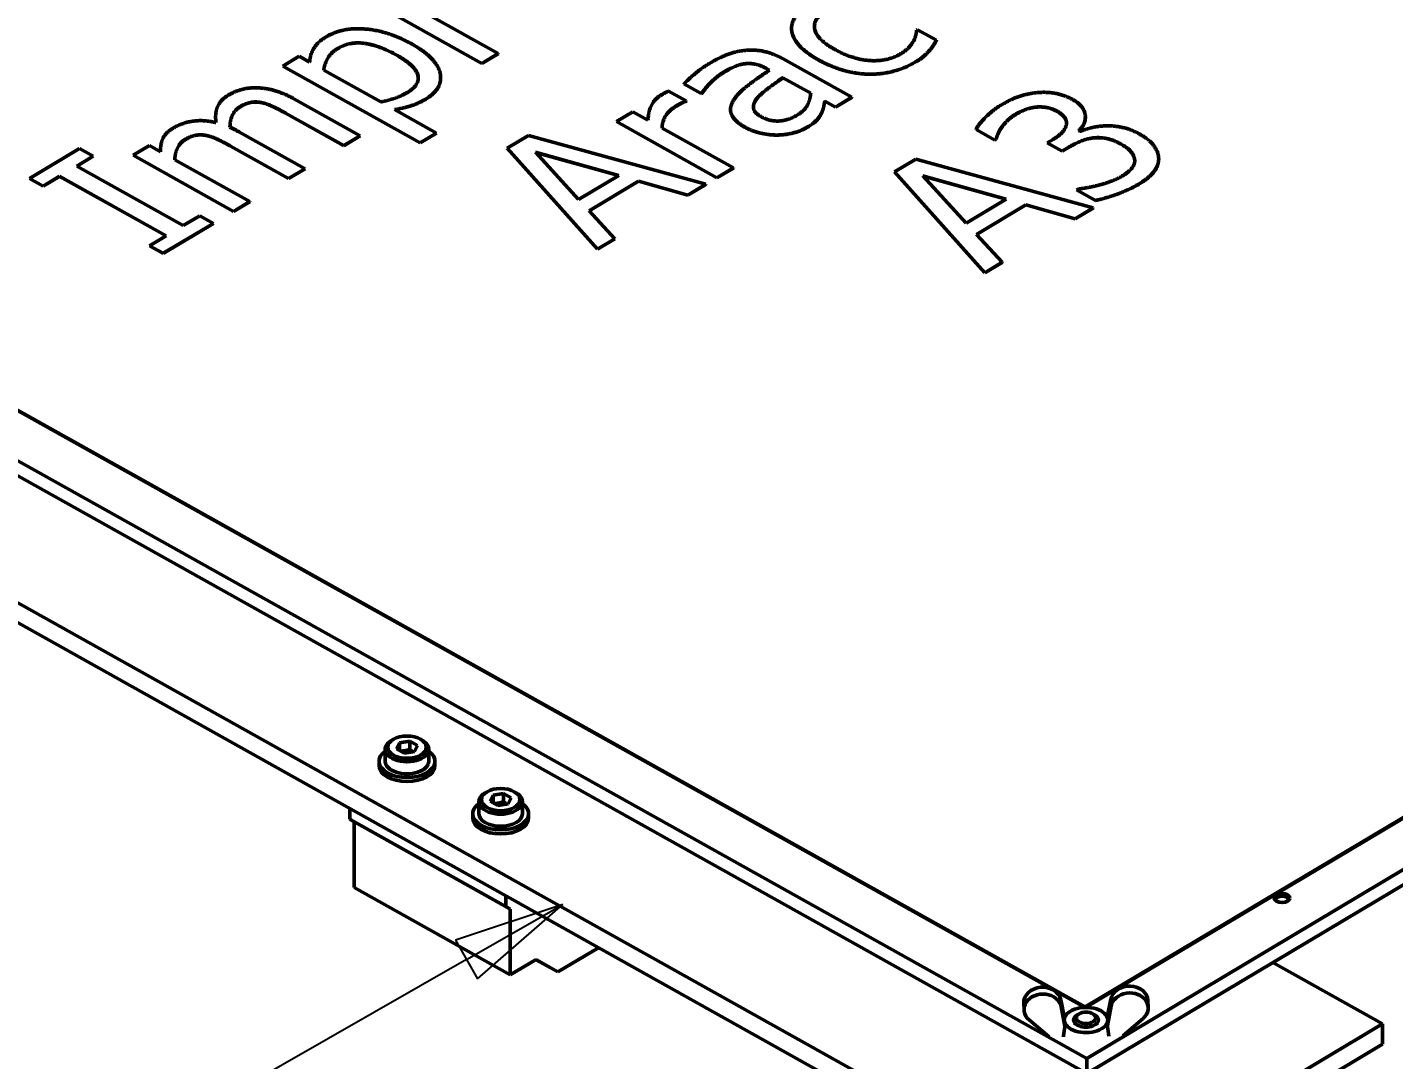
# Model space of a CAD drawing. Header units: millimetres. Extents: x -2685 to 3000, y -4484 to 2121.
# Drawn here: x 2223.1 to 2443.1, y 1421.1 to 1587.3 of the extents above; entities that cross this region are included whole.
import ezdxf

# ---------------------------------------------------------------- set-up
doc = ezdxf.new("R2010")
doc.units = ezdxf.units.MM
doc.header["$LTSCALE"] = 7.142857
doc.layers.add('Symbol (ISO)', color=7, linetype='Continuous', lineweight=25)
doc.layers.add('Visible (ISO)', color=7, linetype='Continuous', lineweight=50)
doc.styles.add('Note Text (ISO)', font='tahoma.ttf')

# ---------------------------------------------------------------- blocks, each defined once
blk = doc.blocks.new('Balloon10')
at = {"layer": 'Symbol (ISO)'}
for p, q in [((323.301, 202.457), (320.883, 201.651)), ((321.131, 201.216), (323.301, 202.457)), ((321.379, 200.782), (323.301, 202.457)), ((320.883, 201.651), (321.379, 200.782)), ((321.131, 201.216), (293.597, 185.483))]:
    blk.add_line(p, q, dxfattribs=at)
at = {"layer": 'Symbol (ISO)', "flags": 128}
blk.add_lwpolyline([(321.379, 200.782), (323.301, 202.457)], dxfattribs=at)
at = {"layer": 'Symbol (ISO)'}
blk.add_solid([(321.379, 200.782), (323.301, 202.457), (320.883, 201.651), (321.379, 200.782)], dxfattribs=at)
blk = doc.blocks.new('Balloon30')
at = {"layer": 'Symbol (ISO)'}
for p, q in [((309.123, 208.808), (308.62, 206.308)), ((309.12, 206.308), (309.123, 208.808)), ((309.62, 206.307), (309.123, 208.808)), ((308.62, 206.308), (309.62, 206.307)), ((309.12, 206.308), (309.096, 186.41)), ((309.089, 186.41), (306.303, 186.41)), ((309.089, 175.91), (306.303, 175.91))]:
    blk.add_line(p, q, dxfattribs=at)
at = {"layer": 'Symbol (ISO)', "flags": 128}
blk.add_lwpolyline([(309.62, 206.307), (309.123, 208.808)], dxfattribs=at)
at = {"layer": 'Symbol (ISO)'}
for centre, start, end in [((306.303, 181.16), 90, 270), ((309.089, 181.16), 270, 90)]:
    blk.add_arc(centre, 5.25, start, end, dxfattribs=at)
blk.add_solid([(309.62, 206.307), (309.123, 208.808), (308.62, 206.308), (309.62, 206.307)], dxfattribs=at)
at = {"layer": 'Symbol (ISO)', "insert": (307.696, 181.197), "char_height": 3.5, "attachment_point": 5, "style": 'Note Text (ISO)'}
blk.add_mtext('1016', dxfattribs=at)

msp = doc.modelspace()

# ---------------------------------------------------------------- linework, layer by layer
at = {"layer": 'Visible (ISO)'}
for p, q in [((2280.054, 1590.573), (2296.227, 1581.532)), ((2296.227, 1581.523), (2280.054, 1590.565)), ((2298.865, 1583.105), (2287.391, 1589.52)), ((2346.12, 1587.182), (2346.12, 1587.191)), ((2366.407, 1586.961), (2366.255, 1586.87)), ((2369.464, 1585.252), (2366.407, 1586.961)), ((2369.464, 1585.244), (2369.464, 1585.252)), ((2063.181, 1583.228), (2393.644, 1398.482)), ((2266.829, 1582.688), (2264.191, 1581.115)), ((2268.524, 1581.741), (2266.829, 1582.688)), ((2296.227, 1581.532), (2298.865, 1583.105)), ((2298.865, 1583.097), (2296.227, 1581.523)), ((2298.865, 1583.097), (2298.865, 1583.105)), ((2355.828, 1576.073), (2344.772, 1582.253)), ((2368.273, 1583.546), (2368.273, 1583.554)), ((2393.644, 1395.216), (2063.181, 1579.962)), ((2264.191, 1581.115), (2286.32, 1568.744)), ((2264.191, 1581.107), (2264.191, 1581.115)), ((2286.32, 1568.736), (2264.191, 1581.107)), ((2279.981, 1575.336), (2270.794, 1580.471)), ((2296.227, 1581.523), (2296.227, 1581.532)), ((2342.029, 1580.739), (2342.553, 1580.446)), ((2342.547, 1580.442), (2342.029, 1580.731)), ((2106.282, 1579.544), (2393.644, 1418.894)), ((2289.622, 1579.196), (2289.622, 1579.204)), ((2328.792, 1578.234), (2331.569, 1576.681)), ((2328.792, 1578.225), (2328.792, 1578.234)), ((2331.569, 1576.673), (2328.792, 1578.225)), ((2344.719, 1579.227), (2344.719, 1579.235)), ((2344.719, 1579.235), (2349.208, 1576.726)), ((2349.207, 1576.718), (2344.719, 1579.227)), ((2114.721, 1577.276), (2393.644, 1421.343)), ((2131.74, 1575.798), (2393.354, 1429.542)), ((2131.95, 1575.803), (2393.417, 1429.63)), ((2276.66, 1569.865), (2266.007, 1575.821)), ((2329.161, 1575.487), (2326.332, 1577.069)), ((2329.026, 1575.407), (2329.161, 1575.487)), ((2329.161, 1575.479), (2329.026, 1575.399)), ((2329.026, 1575.399), (2329.026, 1575.407)), ((2329.161, 1575.479), (2329.161, 1575.487)), ((2331.569, 1576.681), (2331.721, 1576.772)), ((2331.721, 1576.764), (2331.569, 1576.673)), ((2331.569, 1576.673), (2331.569, 1576.681)), ((2331.721, 1576.764), (2331.721, 1576.772)), ((2351.478, 1575.457), (2353.19, 1574.5)), ((2351.478, 1575.449), (2351.478, 1575.457)), ((2353.19, 1574.492), (2351.478, 1575.449)), ((2353.19, 1574.5), (2355.828, 1576.073)), ((2355.828, 1576.065), (2353.19, 1574.492)), ((2355.828, 1576.065), (2355.828, 1576.073)), ((2260.676, 1575.237), (2260.676, 1575.245)), ((2264.661, 1573.525), (2274.022, 1568.292)), ((2274.022, 1568.284), (2264.661, 1573.517)), ((2288.958, 1570.317), (2282.181, 1574.105)), ((2320.579, 1573.74), (2317.941, 1572.167)), ((2322.989, 1572.393), (2320.579, 1573.74)), ((2336.294, 1574.101), (2336.294, 1574.11)), ((2350.947, 1573.538), (2350.947, 1573.546)), ((2353.19, 1574.492), (2353.19, 1574.5)), ((2253.389, 1572.838), (2253.389, 1572.846)), ((2317.941, 1572.167), (2334.113, 1563.126)), ((2317.941, 1572.159), (2317.941, 1572.167)), ((2334.113, 1563.117), (2317.941, 1572.159)), ((2336.752, 1564.699), (2325.277, 1571.114)), ((2375.826, 1570.891), (2378.882, 1569.182)), ((2375.826, 1570.883), (2375.826, 1570.891)), ((2378.882, 1569.174), (2375.826, 1570.883)), ((2379.909, 1571.179), (2379.909, 1571.187)), ((2393.43, 1572.86), (2393.43, 1572.868)), ((2251.797, 1569.943), (2251.797, 1569.952)), ((2267.782, 1564.571), (2257.128, 1570.527)), ((2274.022, 1568.292), (2276.66, 1569.865)), ((2276.66, 1569.857), (2274.022, 1568.284)), ((2276.66, 1569.857), (2276.66, 1569.865)), ((2286.32, 1568.744), (2288.958, 1570.317)), ((2288.958, 1570.309), (2286.32, 1568.736)), ((2286.32, 1568.736), (2286.32, 1568.744)), ((2288.958, 1570.309), (2288.958, 1570.317)), ((2303.75, 1569.921), (2300.334, 1567.884)), ((2332.338, 1562.067), (2303.75, 1569.921)), ((2378.882, 1569.182), (2379.051, 1569.283)), ((2379.051, 1569.275), (2378.882, 1569.174)), ((2378.882, 1569.174), (2378.882, 1569.182)), ((2379.051, 1569.275), (2379.051, 1569.283)), ((2388.232, 1569.289), (2387.302, 1568.735)), ((2387.302, 1568.735), (2389.695, 1567.397)), ((2387.302, 1568.726), (2387.302, 1568.735)), ((2389.695, 1567.389), (2387.302, 1568.726)), ((2392.58, 1570.59), (2392.37, 1570.707)), ((2231.483, 1567.827), (2223.399, 1563.007)), ((2231.028, 1565.014), (2233.683, 1566.597)), ((2233.683, 1566.589), (2231.035, 1565.01)), ((2233.683, 1566.597), (2231.483, 1567.827)), ((2233.683, 1566.589), (2233.683, 1566.597)), ((2242.73, 1568.319), (2240.092, 1566.746)), ((2240.092, 1566.746), (2256.265, 1557.704)), ((2240.092, 1566.738), (2240.092, 1566.746)), ((2256.265, 1557.696), (2240.092, 1566.738)), ((2244.512, 1567.323), (2242.73, 1568.319)), ((2244.509, 1567.49), (2244.509, 1567.498)), ((2255.782, 1568.232), (2265.144, 1562.998)), ((2265.144, 1562.99), (2255.782, 1568.223)), ((2274.022, 1568.284), (2274.022, 1568.292)), ((2300.334, 1567.876), (2300.334, 1567.884)), ((2300.334, 1567.884), (2314.851, 1551.641)), ((2314.851, 1551.632), (2300.334, 1567.876)), ((2311.843, 1559.633), (2304.909, 1567.222)), ((2304.909, 1567.222), (2318.286, 1563.475)), ((2318.277, 1563.469), (2304.919, 1567.211)), ((2389.695, 1567.397), (2390.878, 1568.103)), ((2390.878, 1568.095), (2389.695, 1567.389)), ((2389.695, 1567.389), (2389.695, 1567.397)), ((2248.179, 1555.426), (2231.028, 1565.014)), ((2258.903, 1559.277), (2246.817, 1566.034)), ((2265.144, 1562.998), (2267.782, 1564.571)), ((2267.782, 1564.563), (2265.144, 1562.99)), ((2267.782, 1564.563), (2267.782, 1564.571)), ((2334.113, 1563.126), (2336.752, 1564.699)), ((2336.752, 1564.691), (2334.113, 1563.117)), ((2336.752, 1564.691), (2336.752, 1564.699)), ((2366.125, 1566.116), (2362.708, 1564.079)), ((2394.712, 1558.262), (2366.125, 1566.116)), ((2405.238, 1566.137), (2405.238, 1566.145)), ((2223.399, 1563.007), (2225.6, 1561.777)), ((2223.399, 1562.999), (2223.399, 1563.007)), ((2225.6, 1561.769), (2223.399, 1562.999)), ((2225.6, 1561.777), (2228.255, 1563.36)), ((2228.255, 1563.352), (2225.6, 1561.769)), ((2228.255, 1563.36), (2245.406, 1553.772)), ((2228.255, 1563.352), (2228.255, 1563.36)), ((2245.399, 1553.768), (2228.255, 1563.352)), ((2265.144, 1562.99), (2265.144, 1562.998)), ((2318.286, 1563.475), (2311.843, 1559.633)), ((2313.527, 1557.812), (2321.492, 1562.562)), ((2321.492, 1562.553), (2313.532, 1557.807)), ((2321.492, 1562.562), (2329.412, 1560.322)), ((2321.492, 1562.553), (2321.492, 1562.562)), ((2329.412, 1560.314), (2321.492, 1562.553)), ((2329.412, 1560.322), (2332.338, 1562.067)), ((2332.338, 1562.059), (2332.338, 1562.067)), ((2334.113, 1563.117), (2334.113, 1563.126)), ((2362.708, 1564.071), (2362.708, 1564.079)), ((2362.708, 1564.079), (2377.225, 1547.835)), ((2377.225, 1547.827), (2362.708, 1564.071)), ((2374.217, 1555.828), (2367.283, 1563.417)), ((2367.283, 1563.417), (2380.66, 1559.67)), ((2380.651, 1559.664), (2367.293, 1563.406)), ((2225.6, 1561.769), (2225.6, 1561.777)), ((2332.338, 1562.059), (2329.412, 1560.314)), ((2329.412, 1560.314), (2329.412, 1560.322)), ((2392.203, 1561.306), (2392, 1561.185)), ((2392, 1561.185), (2395.056, 1559.476)), ((2392, 1561.177), (2392, 1561.185)), ((2395.056, 1559.468), (2392, 1561.177)), ((2256.265, 1557.704), (2258.903, 1559.277)), ((2258.903, 1559.269), (2256.265, 1557.696)), ((2256.265, 1557.696), (2256.265, 1557.704)), ((2258.903, 1559.269), (2258.903, 1559.277)), ((2317.658, 1553.314), (2313.527, 1557.812)), ((2380.66, 1559.67), (2374.217, 1555.828)), ((2375.901, 1554.007), (2383.867, 1558.757)), ((2383.867, 1558.748), (2375.906, 1554.002)), ((2383.867, 1558.757), (2391.786, 1556.517)), ((2383.867, 1558.748), (2383.867, 1558.757)), ((2391.786, 1556.509), (2383.867, 1558.748)), ((2391.786, 1556.517), (2394.712, 1558.262)), ((2394.712, 1558.254), (2391.786, 1556.509)), ((2394.712, 1558.254), (2394.712, 1558.262)), ((2395.056, 1559.468), (2395.056, 1559.476)), ((2244.951, 1550.958), (2253.035, 1555.778)), ((2253.035, 1555.77), (2244.951, 1550.95)), ((2250.834, 1557.009), (2248.179, 1555.426)), ((2253.035, 1555.778), (2250.834, 1557.009)), ((2253.035, 1555.77), (2253.035, 1555.778)), ((2391.786, 1556.509), (2391.786, 1556.517)), ((2245.406, 1553.772), (2242.75, 1552.189)), ((2314.851, 1551.641), (2317.658, 1553.314)), ((2317.658, 1553.306), (2314.851, 1551.632)), ((2317.658, 1553.306), (2317.658, 1553.314)), ((2380.033, 1549.509), (2375.901, 1554.007)), ((2242.75, 1552.189), (2244.951, 1550.958)), ((2242.75, 1552.181), (2242.75, 1552.189)), ((2244.951, 1550.95), (2242.75, 1552.181)), ((2314.851, 1551.632), (2314.851, 1551.641)), ((2393.417, 1429.63), (2600.019, 1552.816)), ((2393.479, 1429.545), (2600.019, 1552.693)), ((2393.644, 1421.343), (2614.159, 1552.825)), ((2244.951, 1550.95), (2244.951, 1550.958)), ((2377.225, 1547.835), (2380.033, 1549.509)), ((2380.033, 1549.501), (2377.225, 1547.827)), ((2380.033, 1549.501), (2380.033, 1549.509)), ((2393.644, 1418.894), (2614.159, 1550.375)), ((2377.225, 1547.827), (2377.225, 1547.835)), ((2282.005, 1472.713), (2281.722, 1472.55)), ((2282.524, 1471.189), (2282.973, 1472.155)), ((2282.973, 1472.155), (2284.646, 1472.414)), ((2282.973, 1472.155), (2282.973, 1470.93)), ((2284.646, 1472.414), (2285.87, 1471.707)), ((2284.646, 1471.107), (2284.646, 1472.414)), ((2286.389, 1472.713), (2286.672, 1472.55)), ((2280.697, 1471.121), (2280.697, 1469.162)), ((2283.749, 1470.482), (2282.524, 1471.189)), ((2285.422, 1470.741), (2283.749, 1470.482)), ((2285.87, 1471.707), (2285.422, 1470.741)), ((2287.697, 1471.121), (2287.697, 1469.162)), ((2279.697, 1468.508), (2279.697, 1469.162)), ((2288.697, 1468.508), (2288.697, 1469.162)), ((2297.092, 1464.279), (2296.809, 1464.116)), ((2297.611, 1462.755), (2298.059, 1463.721)), ((2298.059, 1463.721), (2299.732, 1463.98)), ((2298.059, 1463.721), (2298.059, 1462.496)), ((2299.732, 1463.98), (2300.957, 1463.273)), ((2299.732, 1462.673), (2299.732, 1463.98)), ((2300.957, 1463.273), (2300.508, 1462.307)), ((2301.476, 1464.279), (2301.759, 1464.116)), ((2274.995, 1461.547), (2274.995, 1459.85)), ((2295.784, 1462.687), (2295.784, 1460.728)), ((2298.835, 1462.048), (2297.611, 1462.755)), ((2300.508, 1462.307), (2298.835, 1462.048)), ((2302.784, 1462.687), (2302.784, 1460.728)), ((2274.995, 1459.85), (2300.139, 1445.793)), ((2275.69, 1459.448), (2274.995, 1459.85)), ((2275.69, 1459.448), (2275.69, 1448.834)), ((2300.834, 1445.391), (2275.69, 1459.448)), ((2294.784, 1460.074), (2294.784, 1460.728)), ((2303.784, 1460.074), (2303.784, 1460.728)), ((2300.834, 1434.777), (2275.69, 1448.834)), ((2300.139, 1447.49), (2300.139, 1445.793)), ((2300.139, 1445.793), (2300.834, 1445.391)), ((2424.258, 1447.234), (2424.218, 1447.21)), ((2425.946, 1447.234), (2425.986, 1447.21)), ((2300.834, 1445.391), (2300.834, 1434.777)), ((2308.486, 1435.257), (2315.036, 1439.162)), ((2300.834, 1434.777), (2305.008, 1437.265)), ((2308.486, 1435.257), (2304.953, 1437.232)), ((2305.008, 1437.265), (2308.486, 1435.257)), ((2441.295, 1426.893), (2423.627, 1436.771)), ((2383.513, 1430.234), (2383.556, 1429.137)), ((2389.473, 1430.774), (2390.059, 1427.78)), ((2397.546, 1430.878), (2396.967, 1427.907)), ((2403.548, 1429.55), (2403.505, 1430.647)), ((2390.13, 1426.538), (2389.515, 1429.677)), ((2392.42, 1428.516), (2392.116, 1428.341)), ((2393.417, 1429.544), (2393.417, 1429.63)), ((2394.641, 1428.516), (2394.945, 1428.341)), ((2396.974, 1426.626), (2397.588, 1429.781)), ((2384.382, 1427.536), (2387.62, 1424.801)), ((2390.041, 1427.68), (2390.034, 1427.627)), ((2393.644, 1398.482), (2441.295, 1426.893)), ((2397.02, 1427.68), (2397.022, 1427.664)), ((2402.722, 1427.773), (2399.483, 1424.954)), ((2441.295, 1423.627), (2441.295, 1426.893)), ((2393.644, 1395.216), (2441.295, 1423.627)), ((2393.644, 1418.894), (2393.644, 1421.343))]:
    msp.add_line(p, q, dxfattribs=at)
for centre, major_axis, ratio, start_param, end_param in [((2284.197, 1471.121), (3.5, 0), 0.5773503, 2.3561945, 7.0685835), ((2284.197, 1469.162), (4.5, 0), 0.5773503, 2.4619188, 6.9628591), ((2284.197, 1468.508), (4.5, 0), 0.5773503, 3.1415927, 6.2831853), ((2284.197, 1469.162), (3.5, 0), 0.5773503, 3.1415926, 6.2831853), ((2299.284, 1462.687), (3.5, 0), 0.5773503, 2.3561945, 7.0685835), ((2299.284, 1460.728), (4.5, 0), 0.5773503, 2.4619188, 6.9628591), ((2299.284, 1460.074), (4.5, 0), 0.5773503, 3.1415927, 6.2831853), ((2299.284, 1460.728), (3.5, 0), 0.5773503, 3.1415927, 6.2831853), ((2425.102, 1446.746), (-1.193, 0), 0.5773503, 3.3574247, 6.0673532), ((2386.511, 1430.35), (-2.998, -0.116), 0.8162929, 3.268046, 6.2831853), ((2400.508, 1430.531), (2.998, 0.116), 0.8162929, 0, 2.9519829), ((2386.553, 1429.253), (2.998, 0.116), 0.8162929, 0.1264534, 3.8710272), ((2400.55, 1429.434), (-2.998, -0.116), 0.8162929, 2.3490017, 6.0935755), ((2393.531, 1427.524), (3.5, 0), 0.5773503, 0.0223384, 3.1639311), ((2393.531, 1427.524), (-2, 0), 0.5773503, 5.4977871, 10.2101761), ((2401.038, 1371.216), (-10.985, 56.454), 0.0124031, 0.0368032, 0.0799913), ((2393.531, 1427.524), (-3.5, 0), 0.5773503, 0.0223384, 3.1639311), ((2401.038, 1371.216), (-10.985, 56.454), 0.0124031, 0.0799913, 0.1982706), ((2386.024, 1371.023), (-10.958, -56.737), 0.0183615, 2.9448668, 3.0631461), ((2386.024, 1371.023), (-10.958, -56.737), 0.0183615, 3.0631461, 3.0868869)]:
    msp.add_ellipse(centre, major_axis=major_axis, ratio=ratio, start_param=start_param, end_param=end_param, dxfattribs=at)
for centre, major_axis in [((2284.197, 1471.448), (3.1, 0)), ((2299.284, 1463.014), (3.1, 0)), ((2425.102, 1447.155), (1.25, 0)), ((2393.531, 1427.875), (1.571, 0))]:
    msp.add_ellipse(centre, major_axis=major_axis, ratio=0.5773503, dxfattribs=at)
for points in [[(2349.215, 1591.238), (2347.626, 1590.29), (2346.004, 1588.012), (2346.14, 1586.862)], [(2353.12, 1583.76), (2350.204, 1585.391), (2349.494, 1588.66), (2351.54, 1589.88)], [(2284.964, 1584.663), (2281.262, 1586.733), (2273.85, 1587.399), (2271.161, 1585.795)], [(2346.14, 1586.854), (2346.12, 1587.018), (2346.12, 1587.182)], [(2346.14, 1586.862), (2346.257, 1585.722), (2348.267, 1583.328), (2350.398, 1582.137)], [(2350.398, 1582.129), (2348.267, 1583.32), (2346.257, 1585.713), (2346.14, 1586.854)], [(2366.255, 1586.87), (2366.214, 1585.857), (2364.981, 1583.851), (2363.696, 1583.084)], [(2271.161, 1585.795), (2269.758, 1584.958), (2268.579, 1582.843), (2268.524, 1581.741)], [(2273.104, 1583.967), (2275.015, 1585.106), (2279.779, 1584.416), (2282.556, 1582.864)], [(2282.556, 1582.856), (2279.779, 1584.408), (2275.015, 1585.098), (2273.104, 1583.959)], [(2287.206, 1575.79), (2290.064, 1577.494), (2289.016, 1582.398), (2284.964, 1584.663)], [(2368.273, 1583.554), (2368.624, 1583.905), (2369.267, 1584.913), (2369.464, 1585.252)], [(2369.464, 1585.244), (2369.267, 1584.905), (2368.624, 1583.896), (2368.273, 1583.546)], [(2270.794, 1580.471), (2270.921, 1581.475), (2271.987, 1583.301), (2273.104, 1583.967)], [(2282.556, 1582.864), (2285.525, 1581.204), (2286.368, 1578.115), (2284.321, 1576.895)], [(2338.768, 1583.637), (2337.207, 1583.493), (2334.468, 1582.465), (2332.844, 1581.497)], [(2344.772, 1582.253), (2343.253, 1583.103), (2340.294, 1583.78), (2338.768, 1583.637)], [(2350.398, 1582.137), (2352.528, 1580.946), (2356.773, 1579.804), (2358.767, 1579.803)], [(2358.767, 1579.795), (2356.773, 1579.796), (2352.528, 1580.938), (2350.398, 1582.129)], [(2363.696, 1583.084), (2361.565, 1581.814), (2355.967, 1582.169), (2353.12, 1583.76)], [(2366.122, 1581.787), (2366.95, 1582.281), (2367.806, 1583.033), (2368.273, 1583.554)], [(2368.273, 1583.546), (2367.806, 1583.025), (2366.95, 1582.273), (2366.122, 1581.779)], [(2332.844, 1581.497), (2331.508, 1580.701), (2329.31, 1578.784), (2328.792, 1578.234)], [(2331.721, 1576.772), (2332.414, 1577.811), (2334.325, 1579.595), (2335.238, 1580.14)], [(2335.238, 1580.132), (2334.325, 1579.587), (2332.414, 1577.803), (2331.721, 1576.764)], [(2335.238, 1580.14), (2336.016, 1580.604), (2337.68, 1581.354), (2338.519, 1581.471)], [(2338.519, 1581.463), (2337.68, 1581.346), (2336.016, 1580.596), (2335.238, 1580.132)], [(2342.553, 1580.446), (2340.595, 1579.137), (2337.482, 1576.736), (2336.791, 1575.598)], [(2338.519, 1581.471), (2339.358, 1581.588), (2341.086, 1581.266), (2342.029, 1580.739)], [(2342.029, 1580.731), (2341.086, 1581.258), (2339.358, 1581.58), (2338.519, 1581.463)], [(2358.767, 1579.803), (2360.779, 1579.792), (2364.498, 1580.819), (2366.122, 1581.787)], [(2366.122, 1581.779), (2364.498, 1580.811), (2360.779, 1579.783), (2358.767, 1579.795)], [(2260.094, 1577.602), (2258.752, 1577.65), (2256.448, 1577.023), (2255.434, 1576.418)], [(2266.007, 1575.821), (2264.347, 1576.749), (2261.453, 1577.565), (2260.094, 1577.602)], [(2289.622, 1579.196), (2289.622, 1577.222), (2287.206, 1575.782)], [(2340.681, 1576.061), (2341.298, 1576.752), (2343.859, 1578.622), (2344.719, 1579.235)], [(2344.719, 1579.227), (2343.859, 1578.614), (2341.298, 1576.744), (2340.681, 1576.053)], [(2255.434, 1576.418), (2254.114, 1575.631), (2253.263, 1573.489), (2253.442, 1572.002)], [(2257.342, 1574.569), (2258.238, 1575.104), (2259.829, 1575.406), (2260.676, 1575.245)], [(2260.676, 1575.237), (2259.829, 1575.398), (2258.238, 1575.095), (2257.342, 1574.561)], [(2284.321, 1576.895), (2283.374, 1576.33), (2281.519, 1575.667), (2279.981, 1575.336)], [(2282.181, 1574.105), (2283.688, 1574.338), (2286.039, 1575.094), (2287.206, 1575.79)], [(2325.179, 1576.483), (2324.164, 1575.878), (2323.099, 1573.992), (2322.989, 1572.393)], [(2326.332, 1577.069), (2326.025, 1576.947), (2325.585, 1576.725), (2325.179, 1576.483)], [(2327.483, 1574.628), (2327.939, 1574.9), (2328.634, 1575.274), (2329.026, 1575.407)], [(2329.026, 1575.399), (2328.634, 1575.266), (2327.939, 1574.892), (2327.483, 1574.62)], [(2336.791, 1575.598), (2335.984, 1574.33), (2336.99, 1572.185), (2338.666, 1571.248)], [(2341.197, 1572.979), (2339.974, 1573.662), (2339.965, 1575.25), (2340.681, 1576.061)], [(2340.681, 1576.053), (2339.971, 1575.25), (2339.97, 1574.463)], [(2349.208, 1576.726), (2349.149, 1575.743), (2348.22, 1573.918), (2346.985, 1573.182)], [(2350.947, 1573.546), (2351.192, 1573.995), (2351.401, 1575.128), (2351.478, 1575.457)], [(2351.478, 1575.449), (2351.401, 1575.12), (2351.192, 1573.987), (2350.947, 1573.538)], [(2385.563, 1576.818), (2384.072, 1576.656), (2381.364, 1575.727), (2379.944, 1574.88)], [(2391.406, 1575.701), (2390.078, 1576.443), (2387.158, 1576.982), (2385.563, 1576.818)], [(2392.37, 1570.707), (2393.611, 1571.851), (2393.187, 1574.705), (2391.406, 1575.701)], [(2255.698, 1571.268), (2255.7, 1572.4), (2256.53, 1574.085), (2257.342, 1574.569)], [(2260.676, 1575.245), (2261.47, 1575.114), (2263.543, 1574.15), (2264.661, 1573.525)], [(2264.661, 1573.517), (2263.543, 1574.142), (2261.47, 1575.106), (2260.676, 1575.237)], [(2325.277, 1571.114), (2325.281, 1572.206), (2326.417, 1573.993), (2327.483, 1574.628)], [(2346.985, 1573.182), (2345.531, 1572.314), (2342.594, 1572.198), (2341.197, 1572.979)], [(2348.553, 1571.211), (2349.737, 1571.917), (2350.638, 1572.918), (2350.947, 1573.546)], [(2350.947, 1573.538), (2350.638, 1572.91), (2349.737, 1571.909), (2348.553, 1571.203)], [(2379.944, 1574.88), (2378.54, 1574.043), (2376.232, 1571.719), (2375.826, 1570.891)], [(2379.909, 1571.187), (2380.34, 1571.787), (2381.461, 1572.899), (2382.222, 1573.353)], [(2382.222, 1573.345), (2381.461, 1572.891), (2380.34, 1571.779), (2379.909, 1571.179)], [(2382.222, 1573.353), (2382.949, 1573.786), (2384.531, 1574.387), (2385.422, 1574.494)], [(2385.422, 1574.486), (2384.531, 1574.379), (2382.949, 1573.778), (2382.222, 1573.345)], [(2385.422, 1574.494), (2386.262, 1574.591), (2388.041, 1574.3), (2388.862, 1573.841)], [(2388.862, 1573.833), (2388.041, 1574.292), (2386.262, 1574.583), (2385.422, 1574.486)], [(2388.862, 1573.841), (2390.626, 1572.855), (2390.109, 1570.408), (2388.232, 1569.289)], [(2390.4, 1571.936), (2390.397, 1572.975), (2388.862, 1573.833)], [(2246.555, 1571.124), (2245.337, 1570.398), (2244.478, 1568.534), (2244.512, 1567.323)], [(2253.442, 1572.002), (2251.399, 1572.499), (2247.942, 1571.951), (2246.555, 1571.124)], [(2253.441, 1572.002), (2253.389, 1572.438), (2253.389, 1572.838)], [(2257.128, 1570.527), (2256.674, 1570.781), (2255.959, 1571.142), (2255.698, 1571.268)], [(2338.666, 1571.248), (2339.749, 1570.643), (2342.466, 1570.003), (2343.756, 1570.005)], [(2343.756, 1569.997), (2342.466, 1569.995), (2339.749, 1570.634), (2338.666, 1571.24)], [(2343.756, 1570.005), (2345.096, 1570.017), (2347.589, 1570.636), (2348.553, 1571.211)], [(2348.553, 1571.203), (2347.589, 1570.628), (2345.096, 1570.009), (2343.756, 1569.997)], [(2379.051, 1569.283), (2379.161, 1569.671), (2379.53, 1570.618), (2379.909, 1571.187)], [(2379.909, 1571.179), (2379.53, 1570.61), (2379.161, 1569.663), (2379.051, 1569.275)], [(2393.43, 1572.86), (2393.43, 1571.679), (2392.376, 1570.704)], [(2396.784, 1571.483), (2395.513, 1571.451), (2393.379, 1570.905), (2392.58, 1570.59)], [(2402.221, 1570.124), (2400.806, 1570.915), (2398.038, 1571.524), (2396.784, 1571.483)], [(2246.817, 1566.034), (2246.841, 1567.037), (2247.618, 1568.771), (2248.463, 1569.275)], [(2248.463, 1569.275), (2249.36, 1569.81), (2250.95, 1570.112), (2251.797, 1569.952)], [(2251.797, 1569.943), (2250.95, 1570.104), (2249.36, 1569.802), (2248.463, 1569.267)], [(2251.797, 1569.952), (2252.592, 1569.82), (2254.664, 1568.857), (2255.782, 1568.232)], [(2255.782, 1568.223), (2254.664, 1568.848), (2252.592, 1569.812), (2251.797, 1569.943)], [(2390.878, 1568.103), (2391.825, 1568.668), (2393.764, 1569.44), (2394.792, 1569.549)], [(2394.792, 1569.541), (2393.764, 1569.432), (2391.825, 1568.659), (2390.878, 1568.095)], [(2394.792, 1569.549), (2395.821, 1569.658), (2398, 1569.201), (2399.17, 1568.547)], [(2399.17, 1568.539), (2398, 1569.193), (2395.821, 1569.649), (2394.792, 1569.541)], [(2405.233, 1566.311), (2405.169, 1567.362), (2403.671, 1569.314), (2402.221, 1570.124)], [(2244.512, 1567.323), (2244.509, 1567.407), (2244.509, 1567.49)], [(2399.17, 1568.547), (2400.34, 1567.893), (2401.285, 1566.681), (2401.374, 1565.987)], [(2401.374, 1565.979), (2401.285, 1566.673), (2400.34, 1567.885), (2399.17, 1568.539)], [(2401.374, 1565.987), (2401.445, 1565.283), (2400.279, 1563.942), (2399.416, 1563.428)], [(2401.381, 1565.83), (2401.381, 1565.904), (2401.374, 1565.979)], [(2402.083, 1562.132), (2403.723, 1563.11), (2405.298, 1565.219), (2405.233, 1566.311)], [(2399.416, 1563.428), (2397.945, 1562.55), (2393.746, 1561.459), (2392.203, 1561.306)], [(2395.056, 1559.476), (2396.646, 1559.799), (2400.51, 1561.194), (2402.083, 1562.132)], [(2402.083, 1562.124), (2400.51, 1561.186), (2396.646, 1559.79), (2395.056, 1559.468)]]:
    msp.add_open_spline(points, degree=2, dxfattribs=at)
for points, knots in [([(2273.104, 1583.959), (2271.987, 1583.293), (2270.923, 1581.47), (2270.795, 1580.471)], [0, 0, 0, 1, 1.9962018, 1.9962018, 1.9962018]), ([(2286.018, 1579.137), (2286.018, 1579.389), (2285.525, 1581.196), (2282.556, 1582.856)], [0.8306321, 0.8306321, 0.8306321, 1, 2, 2, 2]), ([(2287.206, 1575.782), (2286.039, 1575.086), (2283.692, 1574.331), (2282.193, 1574.099)], [0, 0, 0, 1, 1.9962006, 1.9962006, 1.9962006]), ([(2257.342, 1574.561), (2256.53, 1574.077), (2255.702, 1572.395), (2255.698, 1571.268)], [0, 0, 0, 1, 1.9963962, 1.9963962, 1.9963962]), ([(2327.483, 1574.62), (2326.417, 1573.985), (2325.283, 1572.201), (2325.277, 1571.114)], [0, 0, 0, 1, 1.9962695, 1.9962695, 1.9962695]), ([(2338.666, 1571.24), (2336.99, 1572.177), (2336.294, 1573.661), (2336.294, 1574.101)], [0, 0, 0, 1, 1.3838084, 1.3838084, 1.3838084]), ([(2248.463, 1569.267), (2247.618, 1568.763), (2246.842, 1567.032), (2246.817, 1566.034)], [0, 0, 0, 1, 1.9959823, 1.9959823, 1.9959823]), ([(2405.238, 1566.137), (2405.238, 1565.131), (2403.723, 1563.102), (2402.083, 1562.124)], [0.0760738, 0.0760738, 0.0760738, 1, 2, 2, 2])]:
    msp.add_open_spline(points, degree=2, knots=knots, dxfattribs=at)
for points, weights in [([(2284.646, 1471.107), (2283.872, 1470.799), (2283.134, 1470.837)], [1, 1.14132159585, 1.02444378706]), ([(2285.165, 1470.701), (2284.923, 1470.854), (2284.646, 1471.107)], [1.07528038948, 1.06469697901, 1]), ([(2299.732, 1462.673), (2298.959, 1462.365), (2298.22, 1462.403)], [1, 1.14132159585, 1.02444378706]), ([(2300.251, 1462.267), (2300.01, 1462.42), (2299.732, 1462.673)], [1.07528038948, 1.06469697901, 1]), ([(2390.13, 1426.538), (2390.016, 1425.712), (2389.895, 1424.83)], [1.0004735734, 1.0013332164, 1.00116416689]), ([(2397.209, 1424.924), (2397.088, 1425.803), (2396.974, 1426.626)], [1.0011641669, 1.00133321642, 1.0004735734])]:
    msp.add_rational_spline(points, weights, degree=2, dxfattribs=at)

# ---------------------------------------------------------------- block references
at = {"layer": 'Symbol (ISO)', "xscale": 7.142857142857142, "yscale": 7.142857142857142, "zscale": 7.142857142857142}
for name in ['Balloon30', 'Balloon10']:
    msp.add_blockref(name, (0, 0), dxfattribs=at)

doc.saveas('drawing.dxf')
